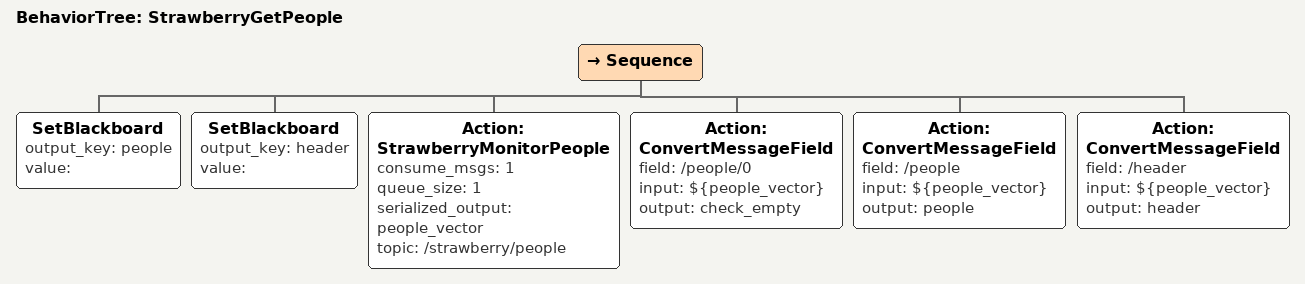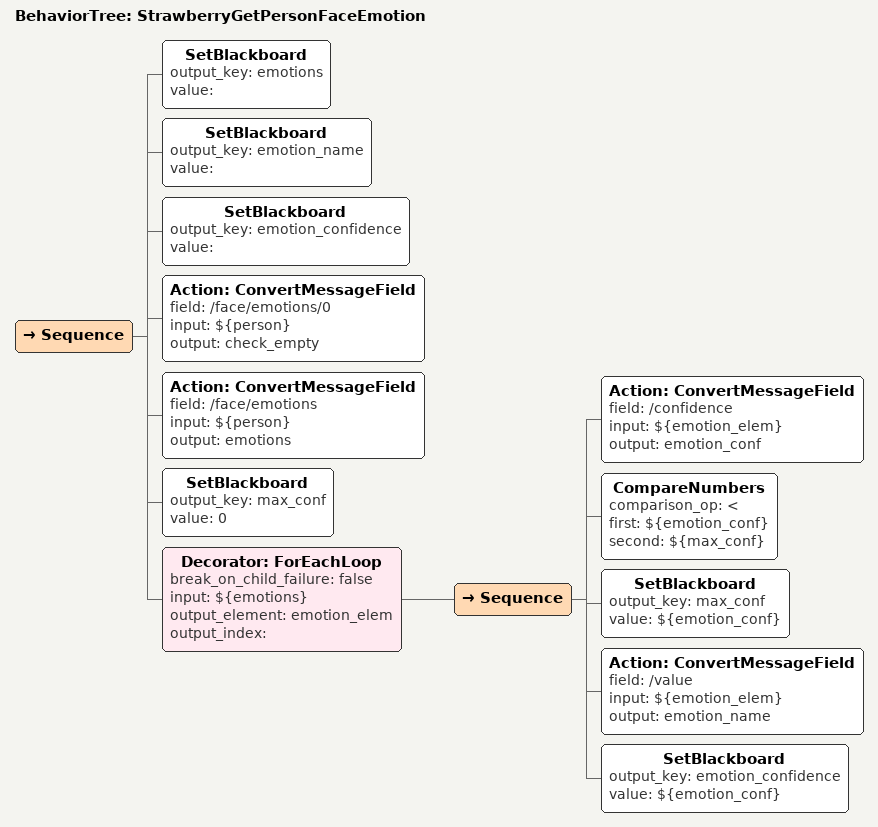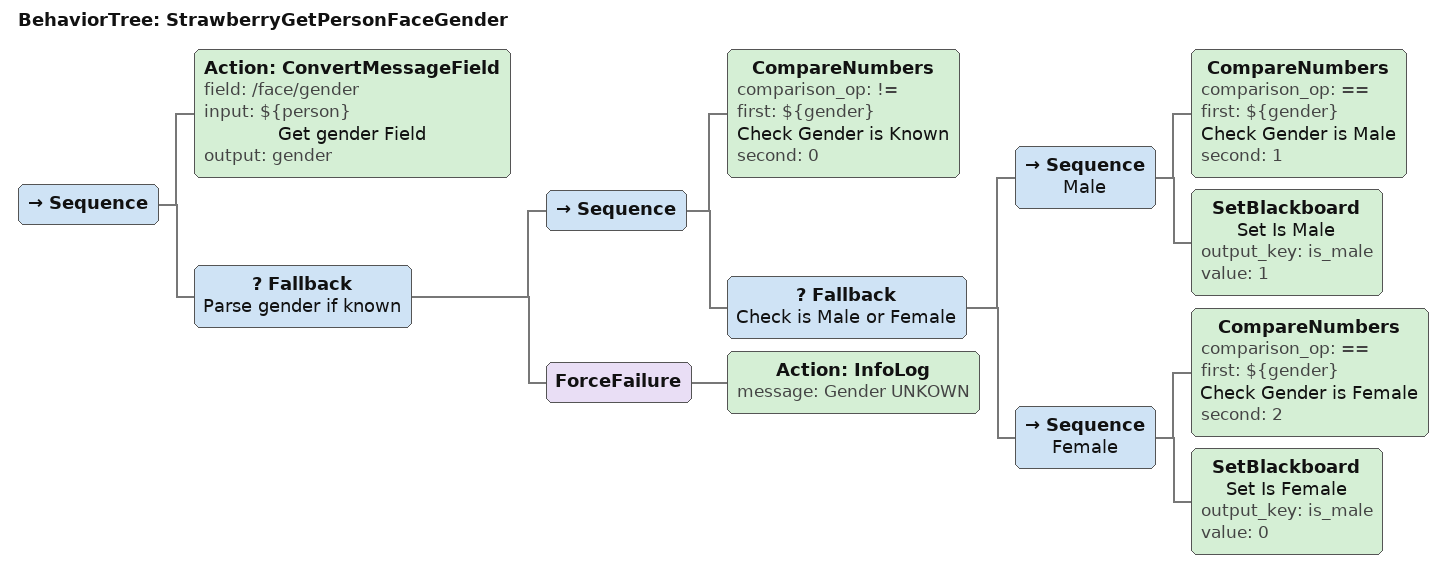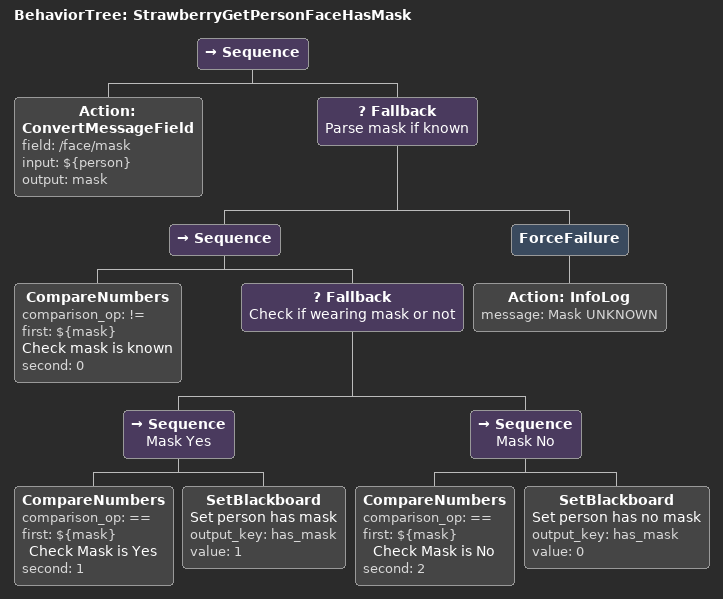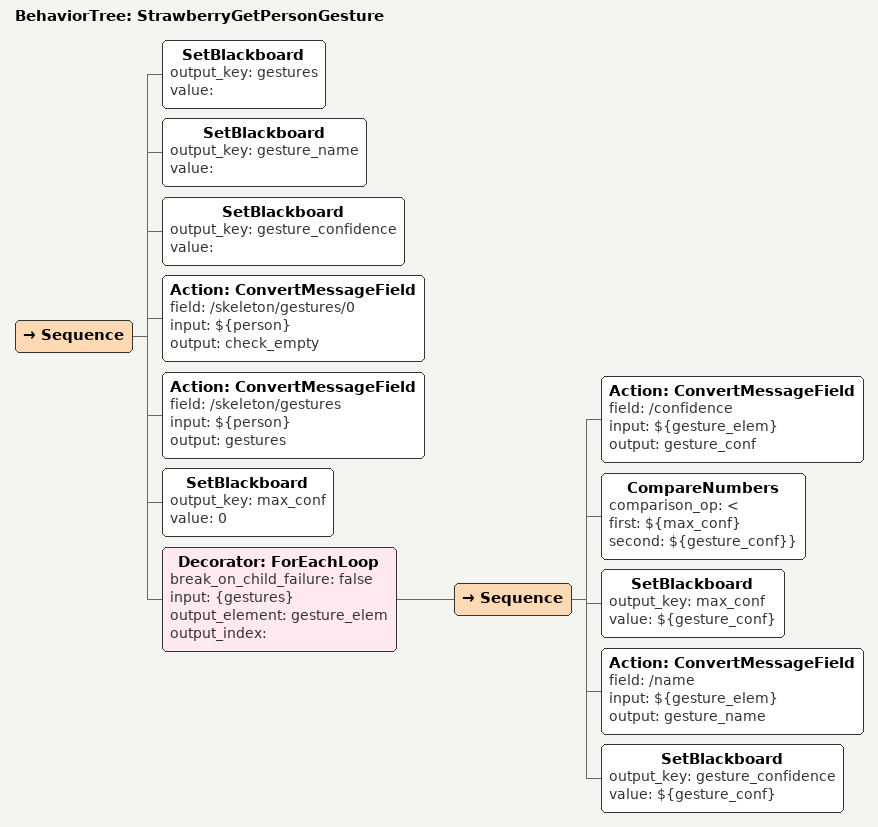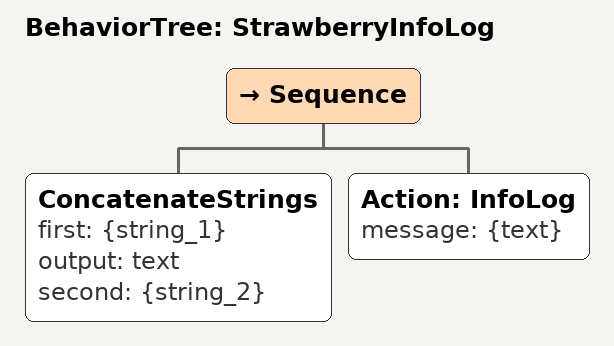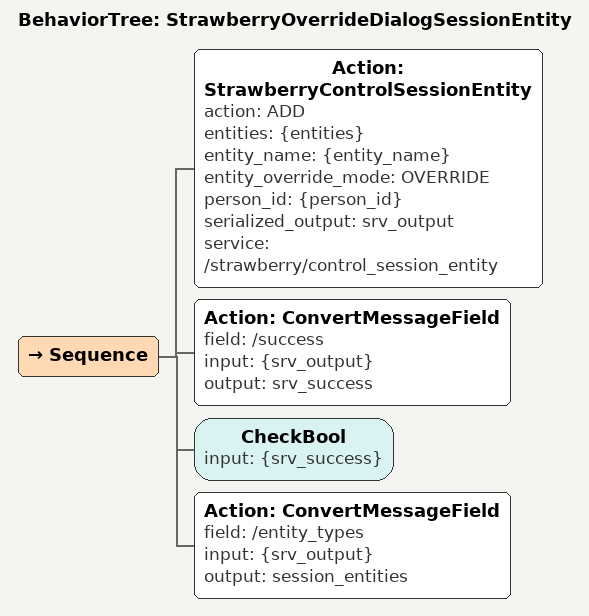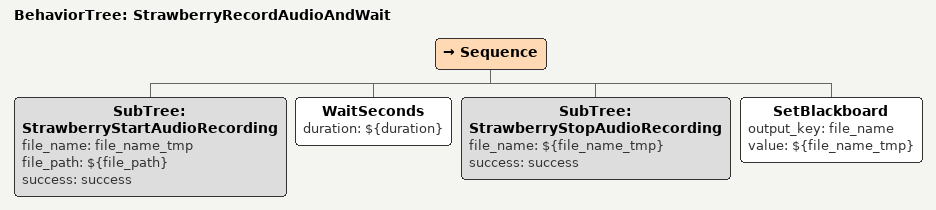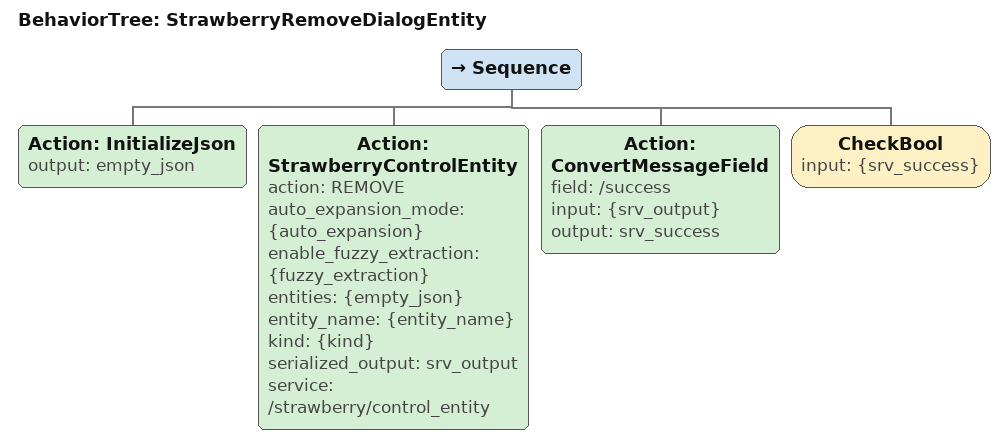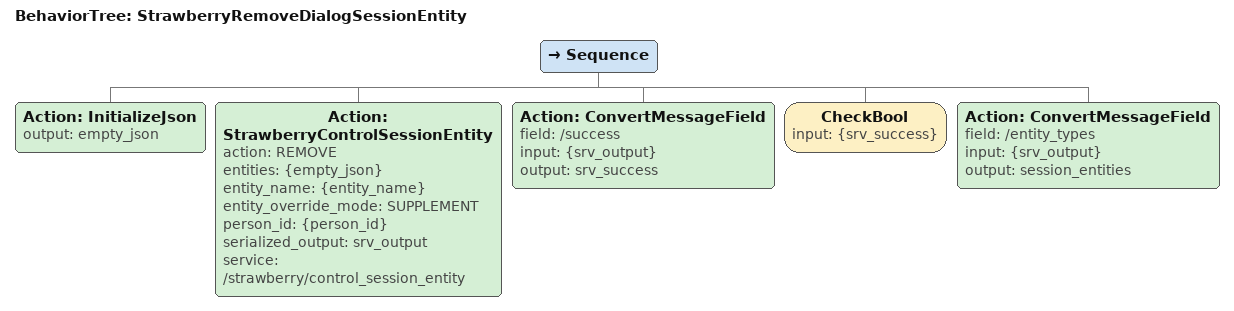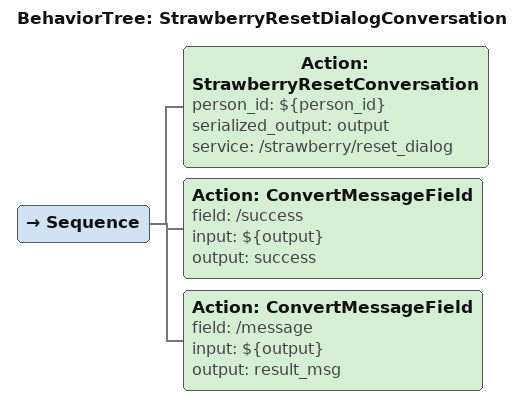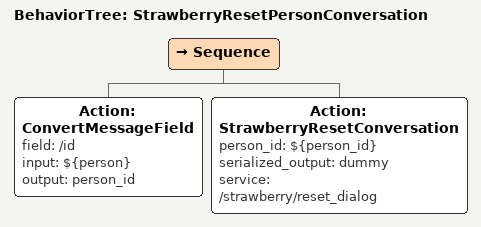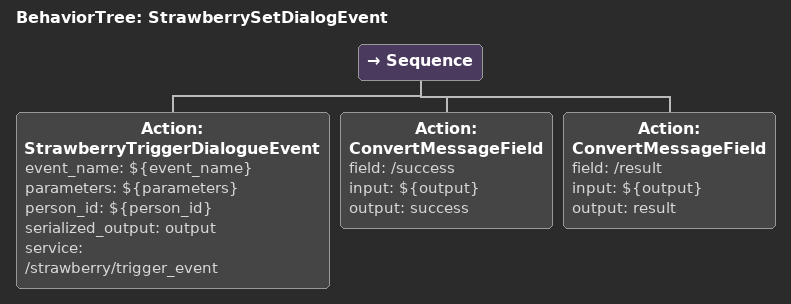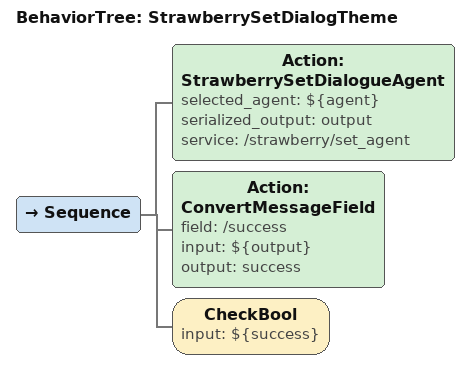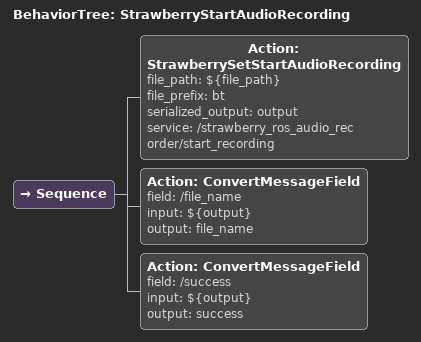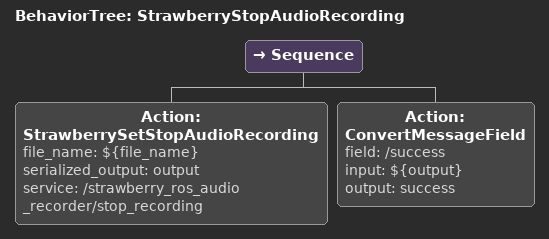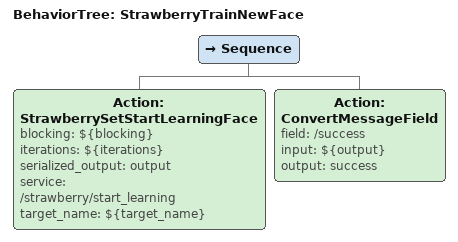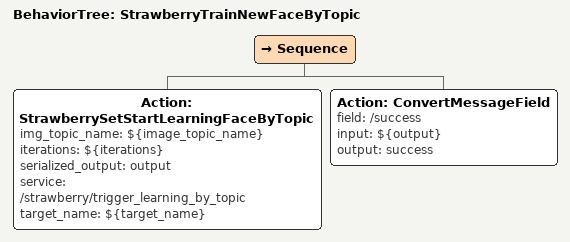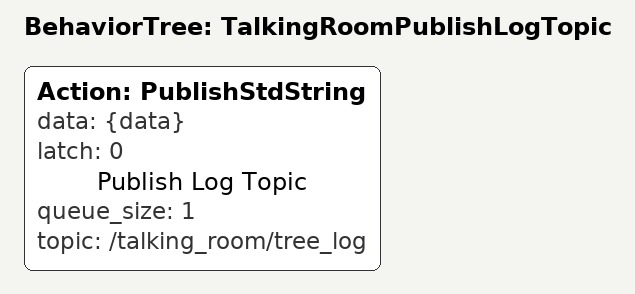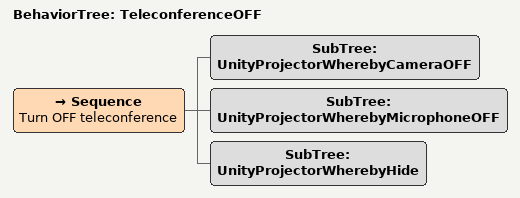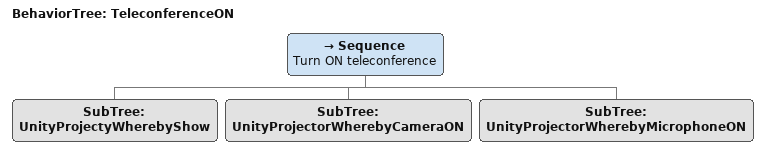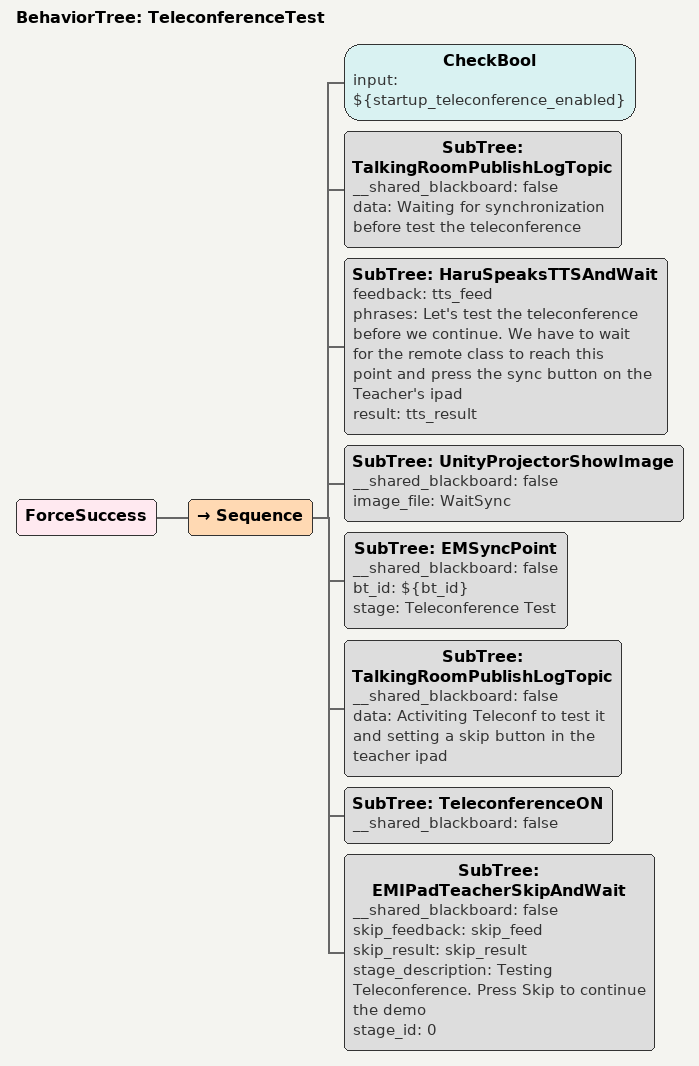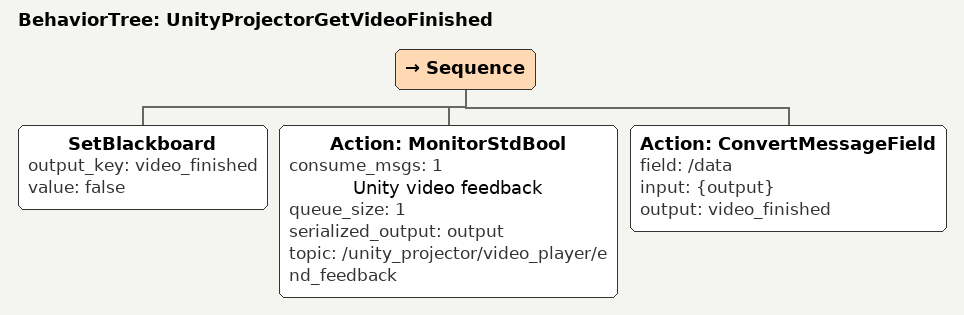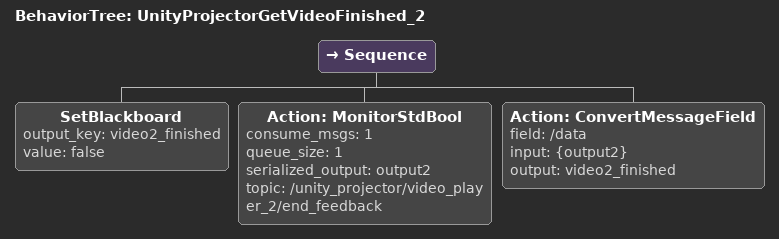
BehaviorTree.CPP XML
<BehaviorTree ID="StrawberryGetPeople">
    <Sequence>
        <SetBlackboard output_key="people" value=""/>
        <SetBlackboard output_key="header" value=""/>
        <Action ID="StrawberryMonitorPeople" consume_msgs="1" queue_size="1" serialized_output="people_vector" topic="/strawberry/people"/>
        <Action ID="ConvertMessageField" field="/people/0" input="${people_vector}" output="check_empty"/>
        <Action ID="ConvertMessageField" field="/people" input="${people_vector}" output="people"/>
        <Action ID="ConvertMessageField" field="/header" input="${people_vector}" output="header"/>
    </Sequence>
</BehaviorTree>

<BehaviorTree ID="StrawberryGetPersonFaceEmotion">
    <Sequence>
        <SetBlackboard output_key="emotions" value=""/>
        <SetBlackboard output_key="emotion_name" value=""/>
        <SetBlackboard output_key="emotion_confidence" value=""/>
        <Action ID="ConvertMessageField" field="/face/emotions/0" input="${person}" output="check_empty"/>
        <Action ID="ConvertMessageField" field="/face/emotions" input="${person}" output="emotions"/>
        <SetBlackboard output_key="max_conf" value="0"/>
        <Decorator ID="ForEachLoop" break_on_child_failure="false" input="${emotions}" output_element="emotion_elem" output_index="">
            <Sequence>
                <Action ID="ConvertMessageField" field="/confidence" input="${emotion_elem}" output="emotion_conf"/>
                <CompareNumbers comparison_op="&lt;" first="${emotion_conf}" second="${max_conf}"/>
                <SetBlackboard output_key="max_conf" value="${emotion_conf}"/>
                <Action ID="ConvertMessageField" field="/value" input="${emotion_elem}" output="emotion_name"/>
                <SetBlackboard output_key="emotion_confidence" value="${emotion_conf}"/>
            </Sequence>
        </Decorator>
    </Sequence>
</BehaviorTree>

<BehaviorTree ID="StrawberryGetPersonFaceGender">
    <Sequence>
        <Action ID="ConvertMessageField" field="/face/gender" input="${person}" name="Get gender Field" output="gender"/>
        <Fallback name="Parse gender if known">
            <Sequence>
                <CompareNumbers comparison_op="!=" first="${gender}" name="Check Gender is Known" second="0"/>
                <Fallback name="Check is Male or Female">
                    <Sequence name="Male">
                        <CompareNumbers comparison_op="==" first="${gender}" name="Check Gender is Male" second="1"/>
                        <SetBlackboard name="Set Is Male" output_key="is_male" value="1"/>
                    </Sequence>
                    <Sequence name="Female">
                        <CompareNumbers comparison_op="==" first="${gender}" name="Check Gender is Female" second="2"/>
                        <SetBlackboard name="Set Is Female" output_key="is_male" value="0"/>
                    </Sequence>
                </Fallback>
            </Sequence>
            <ForceFailure>
                <Action ID="InfoLog" message="Gender UNKOWN"/>
            </ForceFailure>
        </Fallback>
    </Sequence>
</BehaviorTree>

<BehaviorTree ID="StrawberryGetPersonFaceHasMask">
    <Sequence>
        <Action ID="ConvertMessageField" field="/face/mask" input="${person}" output="mask"/>
        <Fallback name="Parse mask if known">
            <Sequence>
                <CompareNumbers comparison_op="!=" first="${mask}" name="Check mask is known" second="0"/>
                <Fallback name="Check if wearing mask or not">
                    <Sequence name="Mask Yes">
                        <CompareNumbers comparison_op="==" first="${mask}" name="Check Mask is Yes" second="1"/>
                        <SetBlackboard name="Set person has mask" output_key="has_mask" value="1"/>
                    </Sequence>
                    <Sequence name="Mask No">
                        <CompareNumbers comparison_op="==" first="${mask}" name="Check Mask is No" second="2"/>
                        <SetBlackboard name="Set person has no mask" output_key="has_mask" value="0"/>
                    </Sequence>
                </Fallback>
            </Sequence>
            <ForceFailure>
                <Action ID="InfoLog" message="Mask UNKNOWN"/>
            </ForceFailure>
        </Fallback>
    </Sequence>
</BehaviorTree>

<BehaviorTree ID="StrawberryGetPersonGesture">
    <Sequence>
        <SetBlackboard output_key="gestures" value=""/>
        <SetBlackboard output_key="gesture_name" value=""/>
        <SetBlackboard output_key="gesture_confidence" value=""/>
        <Action ID="ConvertMessageField" field="/skeleton/gestures/0" input="${person}" output="check_empty"/>
        <Action ID="ConvertMessageField" field="/skeleton/gestures" input="${person}" output="gestures"/>
        <SetBlackboard output_key="max_conf" value="0"/>
        <Decorator ID="ForEachLoop" break_on_child_failure="false" input="{gestures}" output_element="gesture_elem" output_index="">
            <Sequence>
                <Action ID="ConvertMessageField" field="/confidence" input="${gesture_elem}" output="gesture_conf"/>
                <CompareNumbers comparison_op="&lt;" first="${max_conf}" second="${gesture_conf}}"/>
                <SetBlackboard output_key="max_conf" value="${gesture_conf}"/>
                <Action ID="ConvertMessageField" field="/name" input="${gesture_elem}" output="gesture_name"/>
                <SetBlackboard output_key="gesture_confidence" value="${gesture_conf}"/>
            </Sequence>
        </Decorator>
    </Sequence>
</BehaviorTree>

<BehaviorTree ID="StrawberryInfoLog">
    <Sequence>
        <ConcatenateStrings first="{string_1}" output="text" second="{string_2}"/>
        <Action ID="InfoLog" message="{text}"/>
    </Sequence>
</BehaviorTree>

<BehaviorTree ID="StrawberryOverrideDialogSessionEntity">
    <Sequence>
        <Action ID="StrawberryControlSessionEntity" action="ADD" entities="{entities}" entity_name="{entity_name}" entity_override_mode="OVERRIDE" person_id="{person_id}" serialized_output="srv_output" service="/strawberry/control_session_entity"/>
        <Action ID="ConvertMessageField" field="/success" input="{srv_output}" output="srv_success"/>
        <CheckBool input="{srv_success}"/>
        <Action ID="ConvertMessageField" field="/entity_types" input="{srv_output}" output="session_entities"/>
    </Sequence>
</BehaviorTree>

<BehaviorTree ID="StrawberryRecordAudioAndWait">
    <Sequence>
        <SubTree ID="StrawberryStartAudioRecording" file_name="file_name_tmp" file_path="${file_path}" success="success"/>
        <WaitSeconds duration="${duration}"/>
        <SubTree ID="StrawberryStopAudioRecording" file_name="${file_name_tmp}" success="success"/>
        <SetBlackboard output_key="file_name" value="${file_name_tmp}"/>
    </Sequence>
</BehaviorTree>

<BehaviorTree ID="StrawberryRemoveDialogEntity">
    <Sequence>
        <Action ID="InitializeJson" output="empty_json"/>
        <Action ID="StrawberryControlEntity" action="REMOVE" auto_expansion_mode="{auto_expansion}" enable_fuzzy_extraction="{fuzzy_extraction}" entities="{empty_json}" entity_name="{entity_name}" kind="{kind}" serialized_output="srv_output" service="/strawberry/control_entity"/>
        <Action ID="ConvertMessageField" field="/success" input="{srv_output}" output="srv_success"/>
        <CheckBool input="{srv_success}"/>
    </Sequence>
</BehaviorTree>

<BehaviorTree ID="StrawberryRemoveDialogSessionEntity">
    <Sequence>
        <Action ID="InitializeJson" output="empty_json"/>
        <Action ID="StrawberryControlSessionEntity" action="REMOVE" entities="{empty_json}" entity_name="{entity_name}" entity_override_mode="SUPPLEMENT" person_id="{person_id}" serialized_output="srv_output" service="/strawberry/control_session_entity"/>
        <Action ID="ConvertMessageField" field="/success" input="{srv_output}" output="srv_success"/>
        <CheckBool input="{srv_success}"/>
        <Action ID="ConvertMessageField" field="/entity_types" input="{srv_output}" output="session_entities"/>
    </Sequence>
</BehaviorTree>

<BehaviorTree ID="StrawberryResetDialogConversation">
    <Sequence>
        <Action ID="StrawberryResetConversation" person_id="${person_id}" serialized_output="output" service="/strawberry/reset_dialog"/>
        <Action ID="ConvertMessageField" field="/success" input="${output}" output="success"/>
        <Action ID="ConvertMessageField" field="/message" input="${output}" output="result_msg"/>
    </Sequence>
</BehaviorTree>

<BehaviorTree ID="StrawberryResetPersonConversation">
    <Sequence>
        <Action ID="ConvertMessageField" field="/id" input="${person}" output="person_id"/>
        <Action ID="StrawberryResetConversation" person_id="${person_id}" serialized_output="dummy" service="/strawberry/reset_dialog"/>
    </Sequence>
</BehaviorTree>

<BehaviorTree ID="StrawberrySetDialogEvent">
    <Sequence>
        <Action ID="StrawberryTriggerDialogueEvent" event_name="${event_name}" parameters="${parameters}" person_id="${person_id}" serialized_output="output" service="/strawberry/trigger_event"/>
        <Action ID="ConvertMessageField" field="/success" input="${output}" output="success"/>
        <Action ID="ConvertMessageField" field="/result" input="${output}" output="result"/>
    </Sequence>
</BehaviorTree>

<BehaviorTree ID="StrawberrySetDialogTheme">
    <Sequence>
        <Action ID="StrawberrySetDialogueAgent" selected_agent="${agent}" serialized_output="output" service="/strawberry/set_agent"/>
        <Action ID="ConvertMessageField" field="/success" input="${output}" output="success"/>
        <CheckBool input="${success}"/>
    </Sequence>
</BehaviorTree>

<BehaviorTree ID="StrawberryStartAudioRecording">
    <Sequence>
        <Action ID="StrawberrySetStartAudioRecording" file_path="${file_path}" file_prefix="bt" serialized_output="output" service="/strawberry_ros_audio_recorder/start_recording"/>
        <Action ID="ConvertMessageField" field="/file_name" input="${output}" output="file_name"/>
        <Action ID="ConvertMessageField" field="/success" input="${output}" output="success"/>
    </Sequence>
</BehaviorTree>

<BehaviorTree ID="StrawberryStopAudioRecording">
    <Sequence>
        <Action ID="StrawberrySetStopAudioRecording" file_name="${file_name}" serialized_output="output" service="/strawberry_ros_audio_recorder/stop_recording"/>
        <Action ID="ConvertMessageField" field="/success" input="${output}" output="success"/>
    </Sequence>
</BehaviorTree>

<BehaviorTree ID="StrawberryTrainNewFace">
    <Sequence>
        <Action ID="StrawberrySetStartLearningFace" blocking="${blocking}" iterations="${iterations}" serialized_output="output" service="/strawberry/start_learning" target_name="${target_name}"/>
        <Action ID="ConvertMessageField" field="/success" input="${output}" output="success"/>
    </Sequence>
</BehaviorTree>

<BehaviorTree ID="StrawberryTrainNewFaceByTopic">
    <Sequence>
        <Action ID="StrawberrySetStartLearningFaceByTopic" img_topic_name="${image_topic_name}" iterations="${iterations}" serialized_output="output" service="/strawberry/trigger_learning_by_topic" target_name="${target_name}"/>
        <Action ID="ConvertMessageField" field="/success" input="${output}" output="success"/>
    </Sequence>
</BehaviorTree>

<BehaviorTree ID="TalkingRoomPublishLogTopic">
    <Action ID="PublishStdString" data="{data}" latch="0" name="Publish Log Topic" queue_size="1" topic="/talking_room/tree_log"/>
</BehaviorTree>

<BehaviorTree ID="TeleconferenceOFF">
    <Sequence name="Turn OFF teleconference">
        <SubTree ID="UnityProjectorWherebyCameraOFF"/>
        <SubTree ID="UnityProjectorWherebyMicrophoneOFF"/>
        <SubTree ID="UnityProjectorWherebyHide"/>
    </Sequence>
</BehaviorTree>

<BehaviorTree ID="TeleconferenceON">
    <Sequence name="Turn ON teleconference">
        <SubTree ID="UnityProjectyWherebyShow"/>
        <SubTree ID="UnityProjectorWherebyCameraON"/>
        <SubTree ID="UnityProjectorWherebyMicrophoneON"/>
    </Sequence>
</BehaviorTree>

<BehaviorTree ID="TeleconferenceTest">
    <ForceSuccess>
        <Sequence>
            <CheckBool input="${startup_teleconference_enabled}"/>
            <SubTree ID="TalkingRoomPublishLogTopic" __shared_blackboard="false" data="Waiting for synchronization before test the teleconference"/>
            <SubTree ID="HaruSpeaksTTSAndWait" feedback="tts_feed" phrases="Let's test the teleconference before we continue. We have to wait for the remote class to reach this point and press the sync button on the Teacher's ipad" result="tts_result"/>
            <SubTree ID="UnityProjectorShowImage" __shared_blackboard="false" image_file="WaitSync"/>
            <SubTree ID="EMSyncPoint" __shared_blackboard="false" bt_id="${bt_id}" stage="Teleconference Test"/>
            <SubTree ID="TalkingRoomPublishLogTopic" __shared_blackboard="false" data="Activiting Teleconf to test it and setting a skip button in the teacher ipad"/>
            <SubTree ID="TeleconferenceON" __shared_blackboard="false"/>
            <SubTree ID="EMIPadTeacherSkipAndWait" __shared_blackboard="false" skip_feedback="skip_feed" skip_result="skip_result" stage_description="Testing Teleconference. Press Skip to continue the demo" stage_id="0"/>
        </Sequence>
    </ForceSuccess>
</BehaviorTree>

<BehaviorTree ID="UnityProjectorGetVideoFinished">
    <Sequence>
        <SetBlackboard output_key="video_finished" value="false"/>
        <Action ID="MonitorStdBool" consume_msgs="1" name="Unity video feedback" queue_size="1" serialized_output="output" topic="/unity_projector/video_player/end_feedback"/>
        <Action ID="ConvertMessageField" field="/data" input="{output}" output="video_finished"/>
    </Sequence>
</BehaviorTree>

<BehaviorTree ID="UnityProjectorGetVideoFinished_2">
    <Sequence>
        <SetBlackboard output_key="video2_finished" value="false"/>
        <Action ID="MonitorStdBool" consume_msgs="1" queue_size="1" serialized_output="output2" topic="/unity_projector/video_player_2/end_feedback"/>
        <Action ID="ConvertMessageField" field="/data" input="{output2}" output="video2_finished"/>
    </Sequence>
</BehaviorTree>
